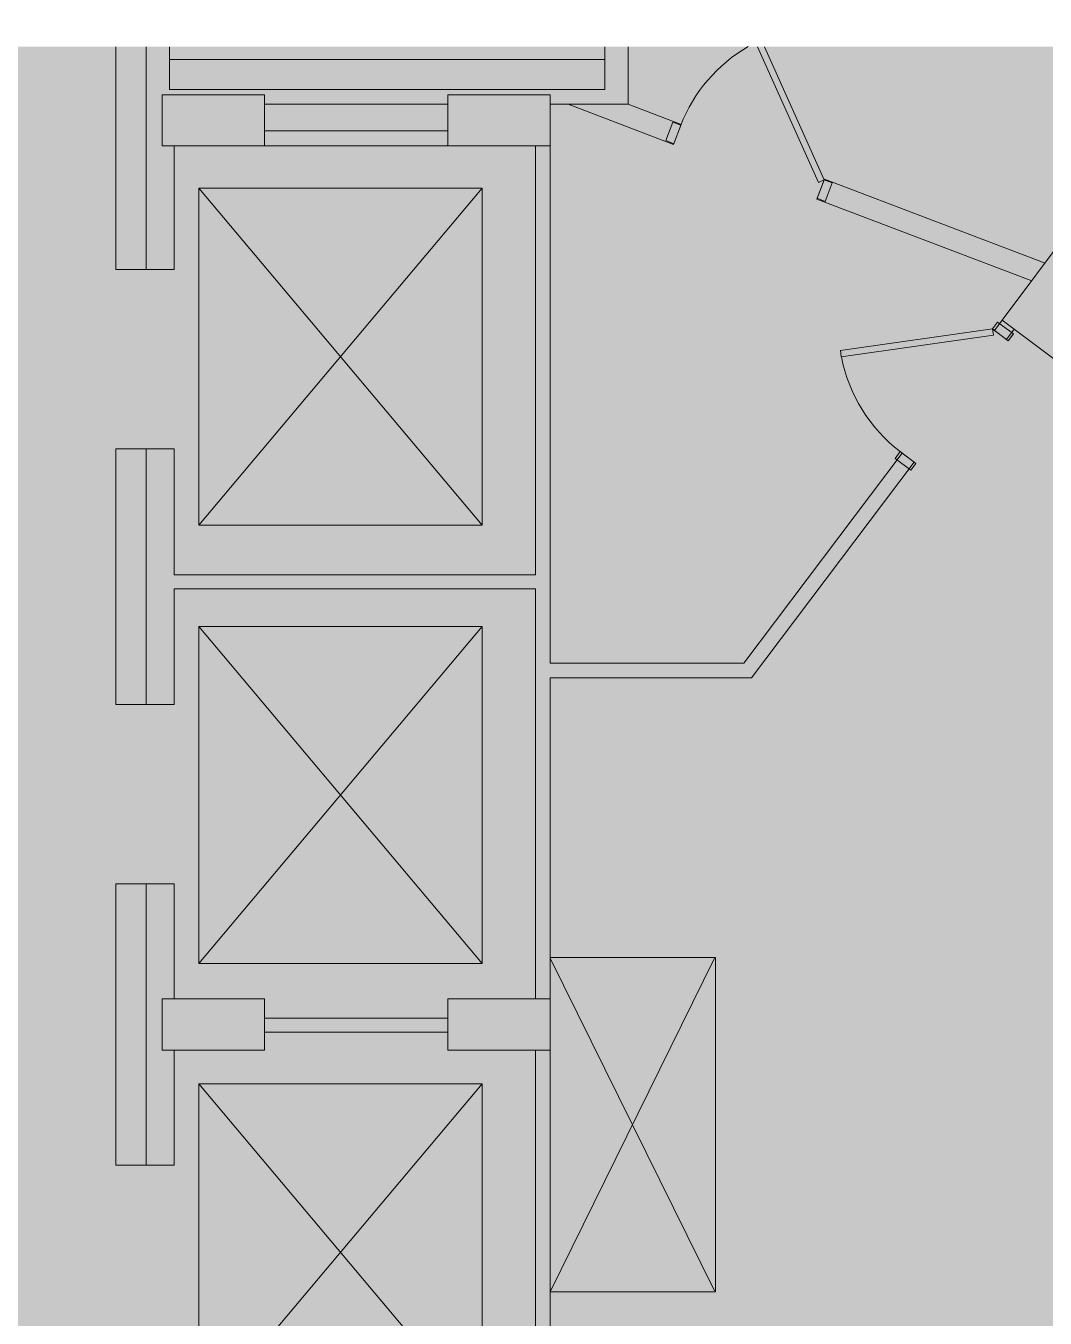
# Model space of a CAD drawing. Header units: inches. Extents: x 41 to 1584, y -595 to 378.
# Drawn here: x 280.4 to 519.4, y 74.9 to 377.9 of the extents above; entities that cross this region are included whole.
import ezdxf

# ---------------------------------------------------------------- set-up
doc = ezdxf.new("R2010")
doc.units = ezdxf.units.IN
doc.header["$MEASUREMENT"] = 0
for name, color, linetype, lineweight in [('A-DETL-GENF', 92, 'Continuous', 9), ('A-EXIST-DOOR', 250, 'Continuous', 9), ('A-EXIST-WALL-INT', 250, 'Continuous', 9), ('A-FLOR-ELTR', 250, 'Continuous', 9), ('COREDETAILS', 250, 'Continuous', 9), ('new block- skin dc_dwg', 8, 'Continuous', 9), ('S-EXIST-COLS', 250, 'Continuous', 9)]:
    doc.layers.add(name, color=color, linetype=linetype, lineweight=lineweight)

# ---------------------------------------------------------------- blocks, each defined once
blk = doc.blocks.new('new block- skin dc_dwg_EXIST-36-DR-2066955-New Construction - Partition Plan')
at = {"layer": 'A-EXIST-DOOR', "flags": 128}
for points in [[(-27.71, 25.9), (-3.06, 1.25), (-2, 2.31), (-26.18, 26.49)], [(-2, 2.31), (0, 2.31), (0, -2.31), (-2, -2.31), (-2, 2.31), (-26.18, 26.49)]]:
    blk.add_lwpolyline(points, dxfattribs=at)
blk.add_lwpolyline([(-37.99, -2.31), (-39.99, -2.31), (-39.99, 2.31), (-37.99, 2.31)], close=True, dxfattribs=at)
at = {"layer": 'A-EXIST-DOOR'}
blk.add_arc((-1.05, 1.99), 36.95, 141.1671, 179.5009, dxfattribs=at)
blk = doc.blocks.new('new block- skin dc_dwg_EXIST-36-DR-V7-New Construction - Partition Plan')
at = {"layer": 'A-EXIST-DOOR', "flags": 128}
for points in [[(-28.52, 26.71), (-3.06, 1.25), (-2, 2.31), (-27.46, 27.77)], [(-37.99, -2.31), (-39.99, -2.31), (-39.99, 2.31), (-37.99, 2.31)]]:
    blk.add_lwpolyline(points, close=True, dxfattribs=at)
blk.add_lwpolyline([(-2, 2.31), (0, 2.31), (0, -2.31), (-2, -2.31), (-2, 2.31), (-27.46, 27.77)], dxfattribs=at)
at = {"layer": 'A-EXIST-DOOR'}
blk.add_arc((-1.05, 1.99), 36.95, 138.0124, 179.5009, dxfattribs=at)
blk = doc.blocks.new('new block- skin dc_dwg-1925045-New Construction - Partition Plan')
at = {"layer": 'A-EXIST-WALL-INT'}
h = blk.add_hatch(color=256, dxfattribs=at)
h.paths.add_polyline_path([(1539.4, 1328.2), (1539.4, 1418.58), (1532.22, 1418.58), (1532.22, 1328.2)], flags=0)
h.paths.add_polyline_path([(1565.9, 1379.58), (1567.11, 1379.58), (1567.11, 1388.08), (1610.11, 1388.08), (1610.11, 1379.58), (1634.11, 1379.58), (1634.11, 1574.82), (1681.26, 1574.82), (1719.4, 1625.44), (1716.58, 1627.56), (1679.52, 1578.32), (1634.11, 1578.32), (1634.11, 1709.32), (1652.34, 1709.32), (1652.34, 1722.8), (1646.87, 1722.8), (1646.87, 1712.82), (1544.87, 1712.82), (1544.87, 1722.8), (1532.22, 1722.8), (1532.22, 1670.58), (1545.97, 1670.58), (1545.97, 1699.58), (1630.61, 1699.58), (1630.61, 1598.98), (1545.97, 1598.98), (1545.97, 1628.58), (1532.22, 1628.58), (1532.22, 1568.58), (1545.97, 1568.58), (1545.97, 1595.7), (1630.61, 1595.7), (1630.61, 1499.58), (1610.11, 1499.58), (1610.11, 1495.07), (1567.11, 1495.07), (1567.11, 1499.58), (1545.97, 1499.58), (1545.97, 1526.58), (1532.22, 1526.58), (1532.22, 1460.58), (1545.97, 1460.58), (1545.97, 1487.58), (1567.11, 1487.58), (1567.11, 1491.79), (1610.11, 1491.79), (1610.11, 1487.58), (1630.61, 1487.58), (1630.61, 1391.58), (1543.11, 1391.58), (1543.11, 1379.58), (1558.22, 1379.58)], flags=0)
for p, q in [((1539.4, 1722.8), (1539.4, 1670.58)), ((1646.87, 1722.8), (1646.87, 1712.82)), ((1544.87, 1719.82), (1646.87, 1719.82)), ((1567.11, 1709.32), (1610.11, 1709.32)), ((1634.11, 1709.32), (1652.34, 1709.32)), ((1567.11, 1703.11), (1610.11, 1703.11)), ((1543.11, 1699.61), (1610.11, 1699.61)), ((1742.87, 1656.59), (1741.06, 1654.19)), ((1539.4, 1568.58), (1539.4, 1628.58)), ((1567.11, 1495.07), (1610.11, 1495.07)), ((1567.11, 1491.79), (1610.11, 1491.79)), ((1630.61, 1391.58), (1630.61, 1487.58))]:
    blk.add_line(p, q, dxfattribs=at)
at = {"layer": 'A-EXIST-WALL-INT', "flags": 128}
for points in [[(1532.22, 1722.8), (1532.22, 1670.58), (1539.4, 1670.58), (1545.97, 1670.58), (1545.97, 1699.58)], [(1646.87, 1712.82), (1544.87, 1712.82), (1544.87, 1722.8)], [(1638.29, 1709.32), (1663, 1699.92), (1664.77, 1704.59), (1652.34, 1709.32), (1652.34, 1722.8)], [(1630.61, 1499.58), (1630.61, 1595.7), (1545.97, 1595.7), (1545.97, 1568.58), (1539.4, 1568.58), (1532.22, 1568.58), (1532.22, 1628.58), (1539.4, 1628.58), (1545.97, 1628.58), (1545.97, 1598.98), (1630.61, 1598.98), (1630.61, 1699.58)], [(1634.11, 1379.58), (1634.11, 1574.82), (1681.26, 1574.82), (1719.4, 1625.44), (1716.58, 1627.56), (1679.52, 1578.32), (1634.11, 1578.32), (1634.11, 1699.58)], [(1750.11, 1672.11), (1698.42, 1691.78), (1696.64, 1687.11), (1746.98, 1667.94)], [(1740.05, 1658.7), (1738.23, 1656.32), (1741.04, 1654.2)], [(1545.97, 1487.58), (1545.97, 1460.58), (1539.4, 1460.58), (1532.22, 1460.58), (1532.22, 1526.58), (1539.4, 1526.58)], [(1545.97, 1499.58), (1545.97, 1526.58), (1539.4, 1526.58), (1539.4, 1460.58)]]:
    blk.add_lwpolyline(points, dxfattribs=at)
at = {"layer": 'A-FLOR-ELTR'}
for p, q in [((1551.68, 1610.65), (1618.18, 1689.65)), ((1551.68, 1507.9), (1618.18, 1586.9))]:
    blk.add_line(p, q, dxfattribs=at)
at = {"layer": 'A-FLOR-ELTR', "flags": 128}
for points in [[(1551.68, 1689.65), (1551.68, 1610.65), (1618.18, 1610.65), (1551.68, 1689.65), (1618.18, 1689.65), (1618.18, 1610.65)], [(1551.68, 1586.9), (1551.68, 1507.9), (1618.18, 1507.9), (1551.68, 1586.9), (1618.18, 1586.9), (1618.18, 1507.9)], [(1551.68, 1479.65), (1618.18, 1400.65), (1618.18, 1479.65), (1551.68, 1479.65), (1551.68, 1400.65), (1618.18, 1479.65)]]:
    blk.add_lwpolyline(points, dxfattribs=at)
at = {"layer": 'COREDETAILS'}
blk.add_line((1634.11, 1509.08), (1672.61, 1431.08), dxfattribs=at)
at = {"layer": 'COREDETAILS', "flags": 128}
blk.add_lwpolyline([(1672.61, 1509.08), (1634.11, 1430.85), (1672.84, 1430.85), (1672.84, 1509.29), (1634.11, 1509.29)], dxfattribs=at)
at = {"layer": 'S-EXIST-COLS', "flags": 128}
for points in [[(1543.11, 1699.58), (1543.11, 1711.58), (1567.11, 1711.58), (1567.11, 1699.58)], [(1610.11, 1699.58), (1610.11, 1711.58), (1634.11, 1711.58), (1634.11, 1699.58)], [(1567.11, 1499.58), (1567.11, 1487.58), (1543.11, 1487.58), (1543.11, 1499.58)], [(1634.11, 1499.58), (1634.11, 1487.58), (1610.11, 1487.58), (1610.11, 1499.58)]]:
    blk.add_lwpolyline(points, close=True, dxfattribs=at)
blk.add_lwpolyline([(1761.45, 1642.66), (1740.03, 1658.72), (1756.1, 1680.1), (1773.5, 1667.05)], dxfattribs=at)
for name, p, rotation in [('new block- skin dc_dwg_EXIST-36-DR-2066955-New Construction - Partition Plan', (1699.4, 1688.73), 339.1596797536541), ('new block- skin dc_dwg_EXIST-36-DR-V7-New Construction - Partition Plan', (1740.84, 1656.86), 53.03429194640936)]:
    blk.add_blockref(name, p, dxfattribs=dict(rotation=rotation))

msp = doc.modelspace()

# ---------------------------------------------------------------- hatches: boundary and pattern name
at = {"layer": 'A-DETL-GENF'}
h = msp.add_hatch(color=9, dxfattribs=at)
h.paths.add_polyline_path([(542.63, -380.32), (546.8, -366.56), (546.8, -307.17), (446.55, -307.17), (446.55, -95.21), (327.43, -95.21), (327.43, -21.59), (335.12, -21.59), (335.12, -89.21), (542.72, -89.21), (542.72, 373.01), (421.56, 373.01), (421.56, 359.53), (403.33, 359.53), (403.33, 228.53), (448.73, 228.53), (485.79, 277.77), (488.61, 275.65), (450.48, 225.03), (403.33, 225.03), (403.33, 29.79), (379.33, 29.79), (379.33, 38.29), (336.33, 38.29), (336.33, 29.79), (312.33, 29.79), (312.33, 41.79), (399.83, 41.79), (399.83, 137.79), (379.33, 137.79), (379.33, 142), (336.33, 142), (336.33, 137.79), (315.18, 137.79), (315.18, 110.79), (301.43, 110.79), (301.43, 176.79), (315.18, 176.79), (315.18, 149.79), (336.33, 149.79), (336.33, 145.29), (379.33, 145.29), (379.33, 149.79), (399.83, 149.79), (399.83, 245.91), (315.18, 245.91), (315.18, 218.79), (301.43, 218.79), (301.43, 278.79), (315.18, 278.79), (315.18, 249.19), (399.83, 249.19), (399.83, 349.79), (315.18, 349.79), (315.18, 320.79), (301.43, 320.79), (301.43, 373.01), (187.1, 373.01), (187.1, -319.17), (374.39, -319.17), (374.39, -343.99), (395.71, -347.02), (416.97, -350.49), (438.15, -354.39), (459.25, -358.72), (480.26, -363.48), (501.16, -368.67), (521.95, -374.28), (534.46, -377.93)], flags=0)
h.paths.add_polyline_path([(301.43, -21.59), (301.43, 68.79), (308.62, 68.79), (308.62, -21.59)], flags=0)
h.paths.add_polyline_path([(416.09, 363.03), (416.09, 373.01), (314.09, 373.01), (314.09, 363.03), (403.33, 363.03)], flags=0)

# ---------------------------------------------------------------- block references
at = {"layer": 'new block- skin dc_dwg', "color": 250}
msp.add_blockref('new block- skin dc_dwg-1925045-New Construction - Partition Plan', (-1230.78, -1349.79), dxfattribs=at)

doc.saveas('drawing.dxf')
